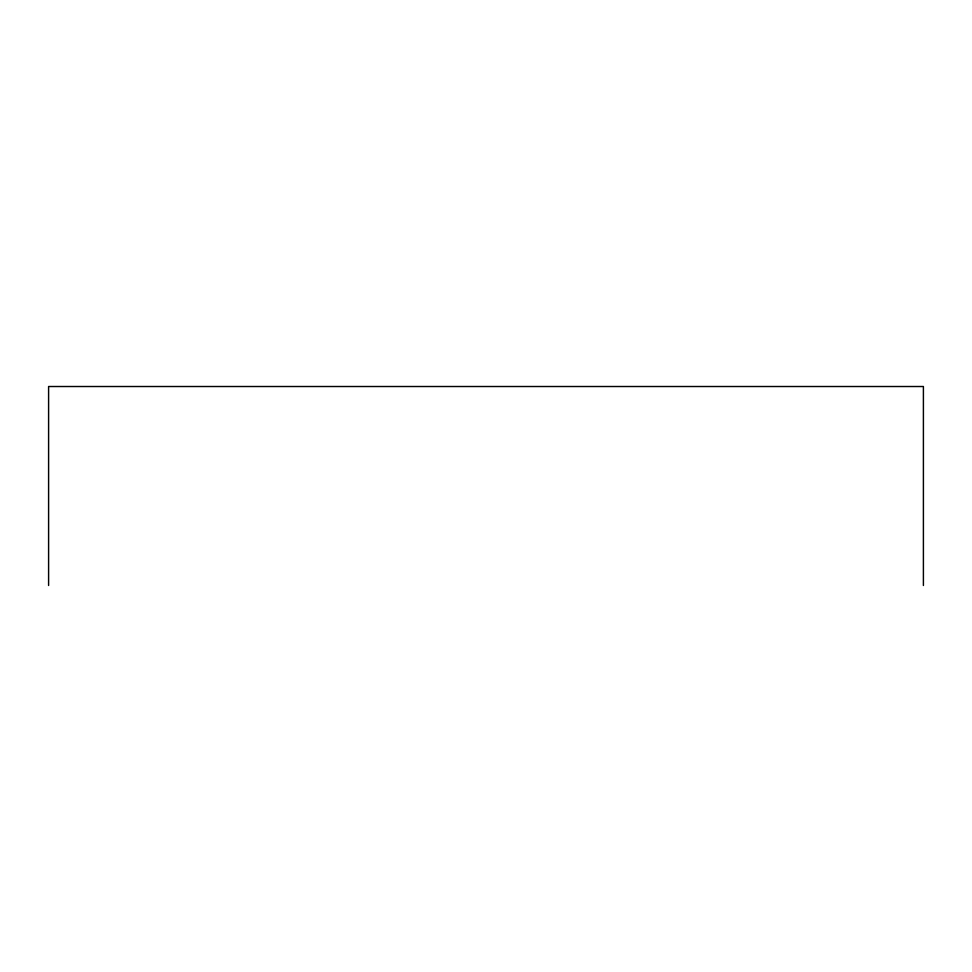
<?xml version="1.0" encoding="UTF-8"?>
<svg xmlns="http://www.w3.org/2000/svg" width="972" height="972" viewBox="0 0 972 972"><rect width="100%" height="100%" fill="white"/><g stroke="black" fill="none" stroke-linecap="round" stroke-linejoin="round"><path stroke-width="1.46" d="M923.4 585.484L923.4 386.516L48.6 386.516L48.6 585.484"/></g></svg>
